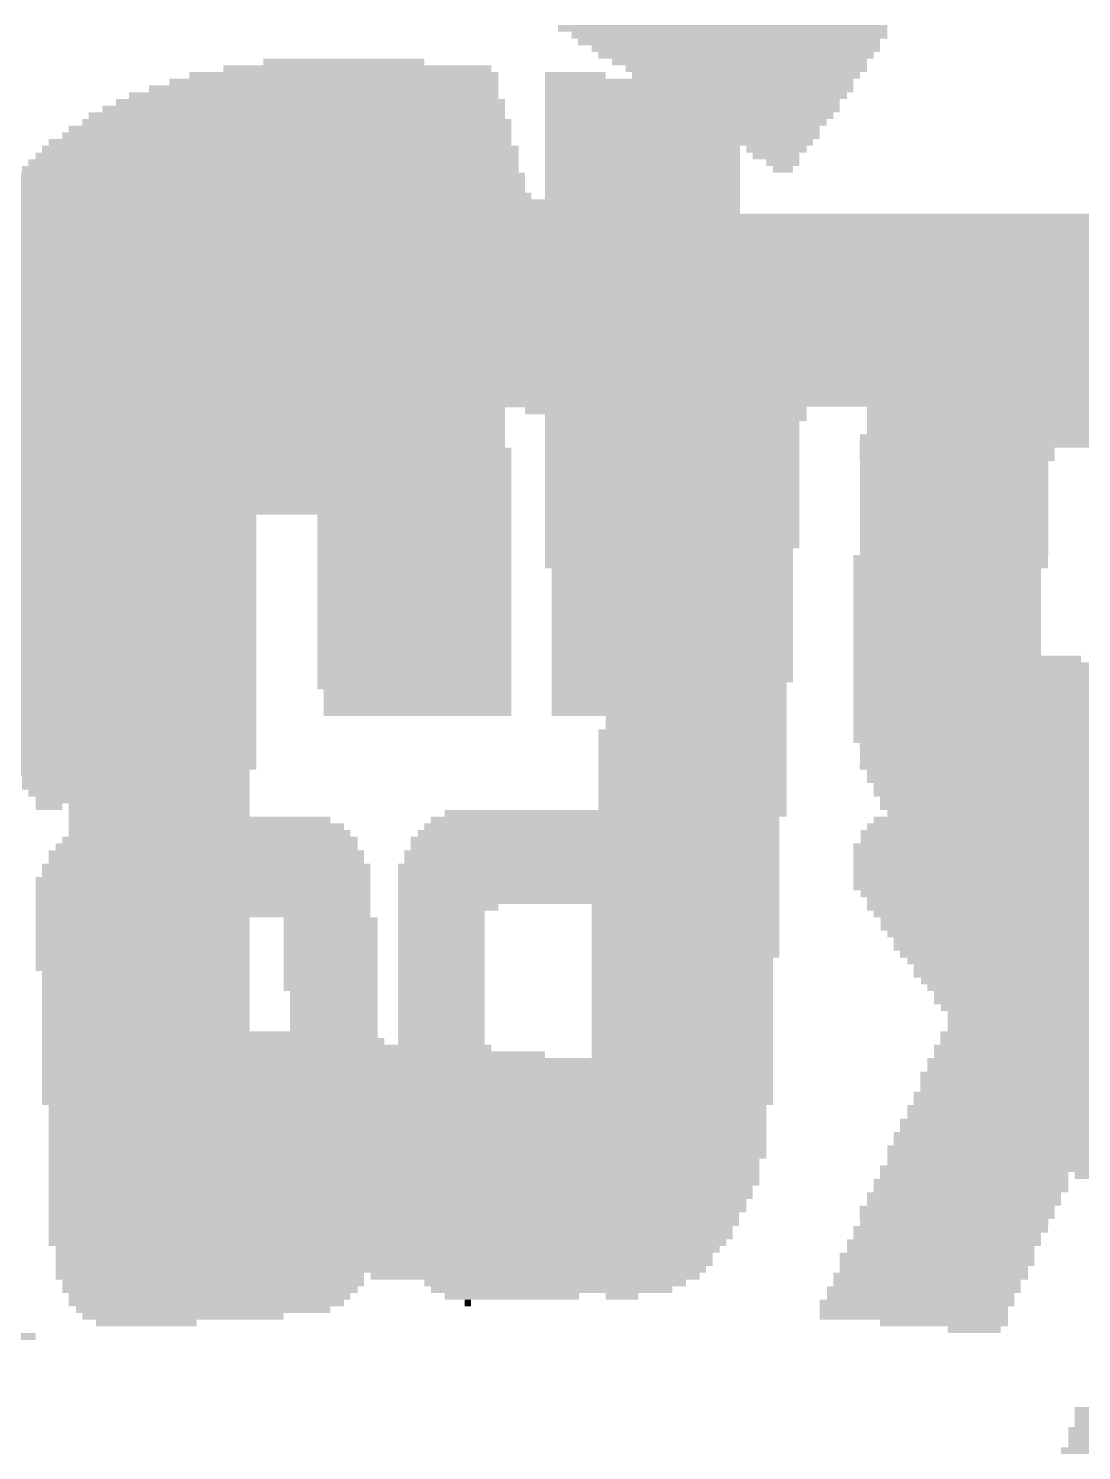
# Model space of a CAD drawing. Extents: x 0 to 53.3, y -0.3 to 28.3.
# Drawn here: x 24.013 to 27.337, y 7.578 to 12.065 of the extents above; entities that cross this region are included whole.
import ezdxf

# ---------------------------------------------------------------- set-up
doc = ezdxf.new("R2010")
doc.units = 0
for name, color, linetype in [('16', 5, 'CONTINUOUS'), ('200', 132, 'CONTINUOUS'), ('201', 6, 'CONTINUOUS')]:
    doc.layers.add(name, color=color, linetype=linetype)

# ---------------------------------------------------------------- blocks, each defined once
blk = doc.blocks.new('RECT')
blk.add_solid([(-0.5, -0.5), (0.5, -0.5), (-0.5, 0.5), (0.5, 0.5)])

msp = doc.modelspace()

# ---------------------------------------------------------------- linework, layer by layer
at = {"layer": '16', "const_width": 0.6096}
msp.add_lwpolyline([(28.2109, 11.176), (22.098, 11.176)], dxfattribs=at)

# ---------------------------------------------------------------- block references
at = {"layer": '200'}
for p, xscale, yscale in [((25.0508, 11.938), 0.8458, 0.0213), ((25.0088, 11.9592), 0.508, 0.0211), ((24.9771, 11.8957), 1.0389, 0.0211), ((25.0088, 11.9168), 0.9754, 0.0211), ((25.7391, 11.9168), 0.1905, 0.0211), ((25.8661, 11.8957), 0.4445, 0.0211), ((24.9136, 11.8533), 1.1659, 0.0211), ((24.9453, 11.8745), 1.1024, 0.0213), ((25.9512, 11.8745), 0.6147, 0.0213), ((25.9512, 11.8533), 0.6147, 0.0211), ((24.8818, 11.811), 1.27, 0.0213), ((24.9034, 11.8322), 1.2268, 0.0211), ((25.9512, 11.8322), 0.6147, 0.0211), ((25.9512, 11.811), 0.6147, 0.0213), ((24.8387, 11.7475), 1.397, 0.0213), ((24.8603, 11.7687), 1.3538, 0.0211), ((24.8603, 11.7898), 1.3132, 0.0211), ((25.9512, 11.7898), 0.6147, 0.0211), ((25.9512, 11.7687), 0.6147, 0.0211), ((25.9512, 11.7475), 0.6147, 0.0213), ((24.8069, 11.7052), 1.4605, 0.0211), ((24.8285, 11.7263), 1.4173, 0.0211), ((25.9512, 11.7263), 0.6147, 0.0211), ((25.9512, 11.7052), 0.6147, 0.0211), ((24.798, 11.6628), 1.524, 0.0211), ((24.8082, 11.684), 1.5037, 0.0213), ((25.9512, 11.684), 0.6147, 0.0213), ((25.9512, 11.6628), 0.6147, 0.0211), ((24.7764, 11.6205), 1.5672, 0.0213), ((24.7866, 11.6417), 1.5469, 0.0211), ((25.9512, 11.6417), 0.6147, 0.0211), ((25.9512, 11.6205), 0.6147, 0.0213), ((24.765, 11.5782), 1.6307, 0.0211), ((24.7764, 11.5993), 1.6078, 0.0211), ((25.9512, 11.5993), 0.6147, 0.0211), ((25.9512, 11.5782), 0.6147, 0.0211), ((24.7548, 11.5358), 1.6916, 0.0211), ((24.7548, 11.557), 1.651, 0.0213), ((25.9512, 11.557), 0.6147, 0.0213), ((25.9512, 11.5358), 0.6147, 0.0211), ((24.7333, 11.4935), 1.7348, 0.0213), ((24.7434, 11.5147), 1.7145, 0.0211), ((25.9512, 11.5147), 0.6147, 0.0211), ((25.9512, 11.4935), 0.6147, 0.0213), ((24.7345, 11.4512), 1.778, 0.0211), ((24.7333, 11.4723), 1.7348, 0.0211), ((25.9512, 11.4723), 0.6147, 0.0211), ((25.9512, 11.4512), 0.6147, 0.0211), ((24.2468, 11.3877), 0.889, 0.0211), ((24.3307, 11.43), 1.016, 0.0213), ((24.2888, 11.4088), 0.9322, 0.0211), ((25.0825, 11.3877), 0.3607, 0.0211), ((25.5384, 11.43), 0.1702, 0.0213), ((25.9512, 11.43), 0.6147, 0.0213), ((25.9512, 11.4088), 0.6147, 0.0211), ((25.9512, 11.3877), 0.6147, 0.0211), ((24.2049, 11.3665), 0.8458, 0.0213), ((24.1948, 11.3453), 0.8255, 0.0211), ((25.2095, 11.3665), 0.6147, 0.0213), ((25.2095, 11.3453), 0.6147, 0.0211), ((25.9512, 11.3665), 0.6147, 0.0213), ((25.9512, 11.3453), 0.6147, 0.0211), ((24.1516, 11.303), 0.7849, 0.0213), ((24.1618, 11.3242), 0.8052, 0.0211), ((25.2095, 11.3242), 0.6147, 0.0211), ((25.2095, 11.303), 0.6147, 0.0213), ((25.9512, 11.3242), 0.6147, 0.0211), ((25.9512, 11.303), 0.6147, 0.0213), ((24.13, 11.2818), 0.7823, 0.0211), ((24.1198, 11.2607), 0.762, 0.0211), ((25.2095, 11.2818), 0.6147, 0.0211), ((25.2095, 11.2607), 0.6147, 0.0211), ((25.9512, 11.2818), 0.6147, 0.0211), ((25.9512, 11.2607), 0.6147, 0.0211), ((24.0881, 11.2183), 0.7391, 0.0211), ((24.1097, 11.2395), 0.7417, 0.0213), ((25.2095, 11.2395), 0.6147, 0.0213), ((25.2095, 11.2183), 0.6147, 0.0211), ((25.9512, 11.2395), 0.6147, 0.0213), ((25.9512, 11.2183), 0.6147, 0.0211), ((24.0779, 11.1972), 0.7188, 0.0211), ((24.0779, 11.176), 0.7188, 0.0213), ((25.2095, 11.1972), 0.6147, 0.0211), ((25.2095, 11.176), 0.6147, 0.0213), ((25.9512, 11.1972), 0.6147, 0.0211), ((25.9512, 11.176), 0.6147, 0.0213), ((24.0563, 11.1548), 0.7214, 0.0211), ((24.0449, 11.1337), 0.6985, 0.0211), ((25.2095, 11.1548), 0.6147, 0.0211), ((25.2095, 11.1337), 0.6147, 0.0211), ((25.9512, 11.1548), 0.6147, 0.0211), ((25.9512, 11.1337), 0.6147, 0.0211), ((24.0246, 11.0913), 0.6985, 0.0211), ((24.0449, 11.1125), 0.6985, 0.0213), ((25.2095, 11.1125), 0.6147, 0.0213), ((25.2095, 11.0913), 0.6147, 0.0211), ((25.9512, 11.1125), 0.6147, 0.0213), ((25.9512, 11.0913), 0.6147, 0.0211), ((24.0246, 11.0702), 0.6985, 0.0211), ((24.0144, 11.049), 0.6782, 0.0213), ((25.2095, 11.0702), 0.6147, 0.0211), ((25.2095, 11.049), 0.6147, 0.0213), ((25.9512, 11.0702), 0.6147, 0.0211), ((25.9512, 11.049), 0.6147, 0.0213), ((24.5859, 10.9855), 1.8618, 0.0213), ((24.0144, 11.0278), 0.6782, 0.0211), ((24.1097, 11.0067), 0.8687, 0.0211), ((25.2095, 11.0278), 0.6147, 0.0211), ((25.2095, 11.0067), 0.6147, 0.0211), ((25.9512, 11.0278), 0.6147, 0.0211), ((25.9512, 11.0067), 0.6147, 0.0211), ((25.9512, 10.9855), 0.6147, 0.0213), ((24.5859, 10.9643), 1.8618, 0.0211), ((24.5859, 10.9432), 1.8618, 0.0211), ((25.9512, 10.9643), 0.6147, 0.0211), ((25.9512, 10.9432), 0.6147, 0.0211), ((24.5859, 10.922), 1.8618, 0.0213), ((24.5859, 10.9008), 1.8618, 0.0211), ((25.9512, 10.922), 0.6147, 0.0213), ((25.9512, 10.9008), 0.6147, 0.0211), ((24.5859, 10.8797), 1.8618, 0.0211), ((24.5859, 10.8585), 1.8618, 0.0213), ((25.9512, 10.8797), 0.6147, 0.0211), ((25.9512, 10.8585), 0.6147, 0.0213), ((24.5859, 10.8373), 1.8618, 0.0211), ((24.5859, 10.8162), 1.8618, 0.0211), ((25.9512, 10.8373), 0.6147, 0.0211), ((25.9512, 10.8162), 0.6147, 0.0211), ((24.5859, 10.795), 1.8618, 0.0213), ((24.5859, 10.7738), 1.8618, 0.0211), ((25.9512, 10.795), 0.6147, 0.0213), ((25.9512, 10.7738), 0.6147, 0.0211), ((24.5859, 10.7527), 1.8618, 0.0211), ((24.5961, 10.7315), 1.8821, 0.0213), ((25.9512, 10.7527), 0.6147, 0.0211), ((25.9512, 10.7315), 0.6147, 0.0213), ((24.5961, 10.7103), 1.8821, 0.0211), ((24.5961, 10.6892), 1.8821, 0.0211), ((25.9512, 10.7103), 0.6147, 0.0211), ((25.9512, 10.6892), 0.6147, 0.0211), ((24.5961, 10.668), 1.8821, 0.0213), ((24.5961, 10.6468), 1.8821, 0.0211), ((24.5961, 10.6257), 1.8821, 0.0211), ((25.9512, 10.668), 0.6147, 0.0213), ((25.9512, 10.6468), 0.6147, 0.0211), ((25.9512, 10.6257), 0.6147, 0.0211), ((24.5961, 10.6045), 1.8821, 0.0213), ((24.5961, 10.5833), 1.8821, 0.0211), ((25.9512, 10.6045), 0.6147, 0.0213), ((25.9512, 10.5833), 0.6147, 0.0211), ((24.5961, 10.5622), 1.8821, 0.0211), ((24.5961, 10.541), 1.8821, 0.0213), ((25.9512, 10.5622), 0.6147, 0.0211), ((25.9512, 10.541), 0.6147, 0.0213), ((23.9725, 10.5198), 0.635, 0.0211), ((23.9725, 10.4987), 0.635, 0.0211), ((25.2311, 10.5198), 0.6121, 0.0211), ((25.2311, 10.4987), 0.6121, 0.0211), ((25.9512, 10.5198), 0.6147, 0.0211), ((25.9512, 10.4987), 0.6147, 0.0211), ((23.9725, 10.4775), 0.635, 0.0213), ((23.9928, 10.4563), 0.635, 0.0211), ((25.2311, 10.4775), 0.6121, 0.0213), ((25.2311, 10.4563), 0.6121, 0.0211), ((25.9512, 10.4775), 0.6147, 0.0213), ((25.9512, 10.4563), 0.6147, 0.0211), ((23.9928, 10.4352), 0.635, 0.0211), ((23.9928, 10.414), 0.635, 0.0213), ((25.2311, 10.4352), 0.6121, 0.0211), ((25.2311, 10.414), 0.6121, 0.0213), ((25.9512, 10.4352), 0.6147, 0.0211), ((25.9512, 10.414), 0.6147, 0.0213), ((23.9928, 10.3928), 0.635, 0.0211), ((23.9928, 10.3717), 0.635, 0.0211), ((25.2311, 10.3928), 0.6121, 0.0211), ((25.2311, 10.3717), 0.6121, 0.0211), ((25.9512, 10.3928), 0.6147, 0.0211), ((25.9512, 10.3717), 0.6147, 0.0211), ((24.003, 10.3505), 0.6553, 0.0213), ((24.0132, 10.3293), 0.635, 0.0211), ((25.2311, 10.3505), 0.6121, 0.0213), ((25.2311, 10.3293), 0.6121, 0.0211), ((25.9613, 10.3505), 0.5944, 0.0213), ((25.9613, 10.3293), 0.5944, 0.0211), ((24.0132, 10.3082), 0.635, 0.0211), ((24.0246, 10.287), 0.6579, 0.0213), ((24.0246, 10.2658), 0.6579, 0.0211), ((25.2311, 10.3082), 0.6121, 0.0211), ((25.2311, 10.287), 0.6121, 0.0213), ((25.2311, 10.2658), 0.6121, 0.0211), ((25.9613, 10.3082), 0.5944, 0.0211), ((25.9613, 10.287), 0.5944, 0.0213), ((25.9613, 10.2658), 0.5944, 0.0211), ((24.036, 10.2447), 0.635, 0.0211), ((24.0462, 10.2235), 0.6553, 0.0213), ((25.2311, 10.2447), 0.6121, 0.0211), ((25.2311, 10.2235), 0.6121, 0.0213), ((25.9613, 10.2447), 0.5944, 0.0211), ((25.9613, 10.2235), 0.5944, 0.0213), ((24.0462, 10.2023), 0.6553, 0.0211), ((24.0665, 10.1812), 0.6553, 0.0211), ((25.2311, 10.2023), 0.6121, 0.0211), ((25.2311, 10.1812), 0.6121, 0.0211), ((25.9613, 10.2023), 0.5944, 0.0211), ((25.9613, 10.1812), 0.5944, 0.0211), ((24.0779, 10.1388), 0.6782, 0.0211), ((24.0665, 10.16), 0.6553, 0.0213), ((25.2311, 10.16), 0.6121, 0.0213), ((25.2311, 10.1388), 0.6121, 0.0211), ((25.9613, 10.16), 0.5944, 0.0213), ((25.9613, 10.1388), 0.5944, 0.0211), ((24.0881, 10.1177), 0.6579, 0.0211), ((24.0983, 10.0965), 0.6782, 0.0213), ((25.2311, 10.1177), 0.6121, 0.0211), ((25.2311, 10.0965), 0.6121, 0.0213), ((25.9613, 10.1177), 0.5944, 0.0211), ((25.9613, 10.0965), 0.5944, 0.0213), ((24.1198, 10.0542), 0.6756, 0.0211), ((24.1097, 10.0753), 0.6553, 0.0211), ((25.2311, 10.0753), 0.6121, 0.0211), ((25.2311, 10.0542), 0.6121, 0.0211), ((25.9613, 10.0753), 0.5944, 0.0211), ((25.9613, 10.0542), 0.5944, 0.0211), ((24.1198, 10.033), 0.6756, 0.0213), ((24.1414, 10.0118), 0.6782, 0.0211), ((25.2311, 10.033), 0.6121, 0.0213), ((25.2311, 10.0118), 0.6121, 0.0211), ((25.9613, 10.033), 0.5944, 0.0213), ((25.9613, 10.0118), 0.5944, 0.0211), ((24.1516, 9.9907), 0.6985, 0.0211), ((24.1618, 9.9695), 0.6782, 0.0213), ((25.2311, 9.9907), 0.6121, 0.0211), ((25.2413, 9.9695), 0.5918, 0.0213), ((25.9613, 9.9907), 0.5944, 0.0211), ((25.9613, 9.9695), 0.5944, 0.0213), ((24.1719, 9.9483), 0.6985, 0.0211), ((24.1948, 9.9272), 0.6985, 0.0211), ((25.2413, 9.9483), 0.5918, 0.0211), ((25.2413, 9.9272), 0.5918, 0.0211), ((25.9613, 9.9483), 0.5944, 0.0211), ((25.9613, 9.9272), 0.5944, 0.0211), ((24.1948, 9.906), 0.6985, 0.0213), ((24.2049, 9.8848), 0.6782, 0.0211), ((24.1833, 9.8637), 0.635, 0.0211), ((25.2413, 9.906), 0.5918, 0.0213), ((25.9613, 9.906), 0.5944, 0.0213), ((24.1719, 9.8425), 0.5715, 0.0213), ((24.1732, 9.8213), 0.5283, 0.0211), ((24.1516, 9.8002), 0.4851, 0.0211), ((24.1516, 9.779), 0.4445, 0.0213), ((24.13, 9.7367), 0.3607, 0.0211), ((24.1402, 9.7578), 0.381, 0.0211), ((24.1198, 9.7155), 0.2946, 0.0213), ((24.1198, 9.6943), 0.254, 0.0211), ((24.0983, 9.6732), 0.2108, 0.0211), ((24.0983, 9.652), 0.1702, 0.0213), ((24.0881, 9.6308), 0.1041, 0.0211), ((24.0779, 9.6097), 0.0838, 0.0211), ((25.9918, 9.6097), 0.1067, 0.0211), ((24.6799, 9.5673), 0.5715, 0.0211), ((25.7073, 9.5673), 0.8484, 0.0211), ((25.7175, 9.5885), 0.7823, 0.0213), ((27.305, 9.5673), 1.2497, 0.0211), ((27.2733, 9.5885), 1.0998, 0.0213), ((24.5859, 9.5038), 0.9322, 0.0211), ((24.5847, 9.525), 0.889, 0.0213), ((24.5961, 9.5462), 0.8255, 0.0211), ((25.7073, 9.5038), 0.9754, 0.0211), ((25.7073, 9.525), 0.9296, 0.0213), ((25.7175, 9.5462), 0.9093, 0.0211), ((27.3482, 9.525), 1.4173, 0.0213), ((27.3698, 9.5038), 1.4605, 0.0211), ((27.3266, 9.5462), 1.3335, 0.0211), ((24.5745, 9.4615), 0.9957, 0.0213), ((24.5758, 9.4827), 0.9525, 0.0211), ((25.7073, 9.4615), 1.016, 0.0213), ((25.7175, 9.4827), 0.9957, 0.0211), ((27.4002, 9.4615), 1.5672, 0.0213), ((27.3787, 9.4827), 1.524, 0.0211), ((24.5745, 9.4192), 1.0363, 0.0211), ((24.5745, 9.4403), 0.9957, 0.0211), ((25.7073, 9.4192), 1.0566, 0.0211), ((25.7073, 9.4403), 1.016, 0.0211), ((27.4104, 9.4403), 1.5875, 0.0211), ((27.4218, 9.4192), 1.6104, 0.0211), ((24.5643, 9.3768), 1.0566, 0.0211), ((24.5745, 9.398), 1.0363, 0.0213), ((25.7073, 9.398), 1.0566, 0.0213), ((25.7073, 9.3768), 1.0566, 0.0211), ((27.4536, 9.3768), 1.6739, 0.0211), ((27.4422, 9.398), 1.651, 0.0213), ((24.5643, 9.3557), 1.0566, 0.0211), ((24.5643, 9.3345), 1.0566, 0.0213), ((25.7073, 9.3557), 1.0566, 0.0211), ((25.7073, 9.3345), 1.0566, 0.0213), ((27.4638, 9.3557), 1.6942, 0.0211), ((27.4752, 9.3345), 1.6713, 0.0213), ((24.5643, 9.3133), 1.0566, 0.0211), ((24.5643, 9.2922), 1.0566, 0.0211), ((25.7073, 9.3133), 1.0566, 0.0211), ((25.3378, 9.2922), 0.3175, 0.0211), ((26.0985, 9.2922), 0.2743, 0.0211), ((27.4955, 9.3133), 1.6713, 0.0211), ((27.5057, 9.2922), 1.6916, 0.0211), ((24.5643, 9.271), 1.0566, 0.0213), ((24.2786, 9.2498), 0.4851, 0.0211), ((24.9669, 9.2498), 0.2972, 0.0211), ((25.3162, 9.271), 0.2743, 0.0213), ((25.3162, 9.2498), 0.2743, 0.0211), ((26.0985, 9.271), 0.2743, 0.0213), ((26.0985, 9.2498), 0.2743, 0.0211), ((28.1521, 9.271), 2.9439, 0.0213), ((28.1521, 9.2498), 2.8981, 0.0211), ((24.1833, 9.2287), 0.2946, 0.0211), ((24.1833, 9.2075), 0.2946, 0.0213), ((24.9669, 9.2287), 0.2972, 0.0211), ((24.9669, 9.2075), 0.2972, 0.0213), ((25.3162, 9.2287), 0.2743, 0.0211), ((25.3162, 9.2075), 0.2743, 0.0213), ((26.0985, 9.2287), 0.2743, 0.0211), ((26.0985, 9.2075), 0.2743, 0.0213), ((27.8028, 9.2287), 2.1996, 0.0211), ((27.8028, 9.2075), 2.159, 0.0213), ((24.1833, 9.1863), 0.2946, 0.0211), ((24.1833, 9.1652), 0.2946, 0.0211), ((24.1833, 9.144), 0.2946, 0.0213), ((24.9669, 9.1863), 0.2972, 0.0211), ((24.9669, 9.1652), 0.2972, 0.0211), ((24.9669, 9.144), 0.2972, 0.0213), ((25.3162, 9.1863), 0.2743, 0.0211), ((25.3162, 9.1652), 0.2743, 0.0211), ((25.3162, 9.144), 0.2743, 0.0213), ((26.0985, 9.1863), 0.2743, 0.0211), ((26.0985, 9.1652), 0.2743, 0.0211), ((26.0985, 9.144), 0.2743, 0.0213), ((27.8016, 9.1863), 2.1158, 0.0211), ((27.8016, 9.1652), 2.1158, 0.0211), ((27.8016, 9.144), 2.0752, 0.0213), ((24.1833, 9.1228), 0.2946, 0.0211), ((24.1833, 9.1017), 0.2946, 0.0211), ((24.9669, 9.1228), 0.2972, 0.0211), ((24.9669, 9.1017), 0.2972, 0.0211), ((25.3162, 9.1228), 0.2743, 0.0211), ((25.3162, 9.1017), 0.2743, 0.0211), ((26.0985, 9.1228), 0.2743, 0.0211), ((26.0985, 9.1017), 0.2743, 0.0211), ((27.813, 9.1228), 2.0523, 0.0211), ((27.813, 9.1017), 2.0117, 0.0211), ((24.1935, 9.0805), 0.2743, 0.0213), ((24.1935, 9.0593), 0.2743, 0.0211), ((24.9669, 9.0805), 0.2972, 0.0213), ((24.9669, 9.0593), 0.2972, 0.0211), ((25.3162, 9.0805), 0.2743, 0.0213), ((25.3162, 9.0593), 0.2743, 0.0211), ((26.0985, 9.0805), 0.2743, 0.0213), ((26.0985, 9.0593), 0.2743, 0.0211), ((27.813, 9.0805), 2.0117, 0.0213), ((27.8244, 9.0593), 1.9888, 0.0211), ((24.1935, 9.0382), 0.2743, 0.0211), ((24.1935, 9.017), 0.2743, 0.0213), ((24.9669, 9.0382), 0.2972, 0.0211), ((24.9771, 9.017), 0.2769, 0.0213), ((25.3162, 9.0382), 0.2743, 0.0211), ((25.3162, 9.017), 0.2743, 0.0213), ((26.0985, 9.0382), 0.2743, 0.0211), ((26.0985, 9.017), 0.2743, 0.0213), ((27.8244, 9.0382), 1.9482, 0.0211), ((27.8346, 9.017), 1.9279, 0.0213), ((24.1935, 8.9958), 0.2743, 0.0211), ((24.1935, 8.9747), 0.2743, 0.0211), ((24.9771, 8.9958), 0.2769, 0.0211), ((24.9771, 8.9747), 0.2769, 0.0211), ((25.3162, 8.9958), 0.2743, 0.0211), ((25.3162, 8.9747), 0.2743, 0.0211), ((26.0985, 8.9958), 0.2743, 0.0211), ((26.0985, 8.9747), 0.2743, 0.0211), ((27.8346, 8.9958), 1.9279, 0.0211), ((27.846, 8.9747), 1.905, 0.0211), ((24.1935, 8.9535), 0.2743, 0.0213), ((24.1935, 8.9323), 0.2743, 0.0211), ((24.9771, 8.9535), 0.2769, 0.0213), ((24.9771, 8.9323), 0.2769, 0.0211), ((25.3162, 8.9535), 0.2743, 0.0213), ((25.3162, 8.9323), 0.2743, 0.0211), ((26.0985, 8.9535), 0.2743, 0.0213), ((26.0985, 8.9323), 0.2743, 0.0211), ((27.8448, 8.9535), 1.8618, 0.0213), ((27.8549, 8.9323), 1.8415, 0.0211), ((24.1935, 8.9112), 0.2743, 0.0211), ((24.1935, 8.89), 0.2743, 0.0213), ((24.9771, 8.9112), 0.2769, 0.0211), ((24.9771, 8.89), 0.2769, 0.0213), ((25.3162, 8.9112), 0.2743, 0.0211), ((25.3162, 8.89), 0.2743, 0.0213), ((26.0985, 8.9112), 0.2743, 0.0211), ((26.0985, 8.89), 0.2743, 0.0213), ((27.8549, 8.9112), 1.8415, 0.0211), ((27.8663, 8.89), 1.8186, 0.0213), ((24.1935, 8.8688), 0.2743, 0.0211), ((24.1935, 8.8477), 0.2743, 0.0211), ((24.9771, 8.8688), 0.2769, 0.0211), ((24.9771, 8.8477), 0.2769, 0.0211), ((25.3263, 8.8477), 0.2946, 0.0211), ((25.3162, 8.8688), 0.2743, 0.0211), ((26.0985, 8.8688), 0.2743, 0.0211), ((26.0985, 8.8477), 0.2743, 0.0211), ((27.8765, 8.8688), 1.7983, 0.0211), ((27.8867, 8.8477), 1.778, 0.0211), ((24.1935, 8.8265), 0.2743, 0.0213), ((24.1935, 8.8053), 0.2743, 0.0211), ((24.9771, 8.8265), 0.2769, 0.0213), ((24.9771, 8.8053), 0.2769, 0.0211), ((25.3263, 8.8265), 0.2946, 0.0213), ((25.3263, 8.8053), 0.2946, 0.0211), ((26.0985, 8.8265), 0.2743, 0.0213), ((26.0985, 8.8053), 0.2743, 0.0211), ((27.8867, 8.8265), 1.778, 0.0213), ((27.5476, 8.8053), 1.0592, 0.0211), ((24.2049, 8.7842), 0.2972, 0.0211), ((24.2049, 8.763), 0.2972, 0.0213), ((24.2049, 8.7418), 0.2972, 0.0211), ((24.9771, 8.7842), 0.2769, 0.0211), ((24.9771, 8.763), 0.2769, 0.0213), ((24.9771, 8.7418), 0.2769, 0.0211), ((25.3263, 8.7842), 0.2946, 0.0211), ((25.3263, 8.763), 0.2946, 0.0213), ((25.3263, 8.7418), 0.2946, 0.0211), ((26.0985, 8.7842), 0.2743, 0.0211), ((26.0985, 8.763), 0.2743, 0.0213), ((26.0985, 8.7418), 0.2743, 0.0211), ((27.5488, 8.7842), 1.016, 0.0211), ((27.5387, 8.763), 0.9957, 0.0213), ((27.5488, 8.7418), 0.9754, 0.0211), ((24.2049, 8.7207), 0.2972, 0.0211), ((24.2049, 8.6995), 0.2972, 0.0213), ((24.9771, 8.7207), 0.2769, 0.0211), ((24.9771, 8.6995), 0.2769, 0.0213), ((25.3365, 8.7207), 0.2743, 0.0211), ((25.3365, 8.6995), 0.2743, 0.0213), ((26.0985, 8.7207), 0.2743, 0.0211), ((26.0985, 8.6995), 0.2743, 0.0213), ((27.5704, 8.7207), 0.9728, 0.0211), ((27.5907, 8.6995), 0.9728, 0.0213), ((24.2049, 8.6783), 0.2972, 0.0211), ((24.2151, 8.6572), 0.2769, 0.0211), ((24.9771, 8.6783), 0.2769, 0.0211), ((24.9771, 8.6572), 0.2769, 0.0211), ((25.3365, 8.6783), 0.2743, 0.0211), ((25.3365, 8.6572), 0.2743, 0.0211), ((26.0985, 8.6783), 0.2743, 0.0211), ((26.0985, 8.6572), 0.2743, 0.0211), ((27.5907, 8.6783), 0.9728, 0.0211), ((27.6123, 8.6572), 0.9754, 0.0211), ((24.2151, 8.636), 0.2769, 0.0213), ((24.2151, 8.6148), 0.2769, 0.0211), ((24.9771, 8.636), 0.2769, 0.0213), ((24.9771, 8.6148), 0.2769, 0.0211), ((25.3365, 8.636), 0.2743, 0.0213), ((25.3365, 8.6148), 0.2743, 0.0211), ((26.0985, 8.636), 0.2743, 0.0213), ((26.0985, 8.6148), 0.2743, 0.0211), ((27.6339, 8.636), 0.9728, 0.0213), ((27.6657, 8.6148), 0.9957, 0.0211), ((24.2151, 8.5937), 0.2769, 0.0211), ((24.2151, 8.5725), 0.2769, 0.0213), ((24.9771, 8.5937), 0.2769, 0.0211), ((24.9771, 8.5725), 0.2769, 0.0213), ((25.3365, 8.5937), 0.2743, 0.0211), ((25.3365, 8.5725), 0.2743, 0.0213), ((26.0985, 8.5937), 0.2743, 0.0211), ((26.0985, 8.5725), 0.2743, 0.0213), ((27.6758, 8.5937), 1.016, 0.0211), ((27.6962, 8.5725), 1.016, 0.0213), ((24.2151, 8.5513), 0.2769, 0.0211), ((24.2151, 8.5302), 0.2769, 0.0211), ((24.9771, 8.5513), 0.2769, 0.0211), ((24.9771, 8.5302), 0.2769, 0.0211), ((25.3365, 8.5513), 0.2743, 0.0211), ((25.3365, 8.5302), 0.2743, 0.0211), ((26.0985, 8.5513), 0.2743, 0.0211), ((26.0985, 8.5302), 0.2743, 0.0211), ((27.7292, 8.5513), 1.0363, 0.0211), ((27.7609, 8.5302), 1.0592, 0.0211), ((24.2151, 8.509), 0.2769, 0.0213), ((24.2151, 8.4878), 0.2769, 0.0211), ((24.9771, 8.509), 0.2769, 0.0213), ((24.9771, 8.4878), 0.2769, 0.0211), ((25.3365, 8.509), 0.2743, 0.0213), ((25.3365, 8.4878), 0.2743, 0.0211), ((26.0985, 8.509), 0.2743, 0.0213), ((26.0985, 8.4878), 0.2743, 0.0211), ((27.7914, 8.509), 1.0795, 0.0213), ((27.8333, 8.4878), 1.1227, 0.0211), ((24.2151, 8.4667), 0.2769, 0.0211), ((24.2151, 8.4455), 0.2769, 0.0213), ((24.9771, 8.4667), 0.2769, 0.0211), ((24.9771, 8.4455), 0.2769, 0.0213), ((25.3365, 8.4667), 0.2743, 0.0211), ((25.3365, 8.4455), 0.2743, 0.0213), ((26.0985, 8.4667), 0.2743, 0.0211), ((26.0985, 8.4455), 0.2743, 0.0213), ((28.1838, 8.4667), 1.778, 0.0211), ((28.1838, 8.4455), 1.7374, 0.0213), ((24.2151, 8.4243), 0.2769, 0.0211), ((24.2151, 8.4032), 0.2769, 0.0211), ((24.2151, 8.382), 0.2769, 0.0213), ((24.9771, 8.4243), 0.2769, 0.0211), ((24.9771, 8.4032), 0.2769, 0.0211), ((24.9771, 8.382), 0.2769, 0.0213), ((25.3365, 8.4243), 0.2743, 0.0211), ((25.3365, 8.4032), 0.2743, 0.0211), ((25.7175, 8.382), 1.0363, 0.0213), ((25.8864, 8.4032), 0.6985, 0.0211), ((26.0668, 8.4243), 0.3378, 0.0211), ((24.2151, 8.3608), 0.2769, 0.0211), ((24.2151, 8.3397), 0.2769, 0.0211), ((24.8615, 8.3397), 0.508, 0.0211), ((24.9771, 8.3608), 0.2769, 0.0211), ((25.7175, 8.3608), 1.0363, 0.0211), ((25.7175, 8.3397), 1.0363, 0.0211), ((24.5961, 8.3185), 1.0389, 0.0213), ((24.5961, 8.2973), 1.0389, 0.0211), ((25.7073, 8.2973), 1.016, 0.0211), ((25.7175, 8.3185), 1.0363, 0.0213), ((24.5961, 8.2762), 1.0389, 0.0211), ((24.5961, 8.255), 1.0389, 0.0213), ((25.7073, 8.2762), 1.016, 0.0211), ((25.7073, 8.255), 1.016, 0.0213), ((24.5961, 8.2338), 1.0389, 0.0211), ((24.6075, 8.2127), 1.016, 0.0211), ((25.6972, 8.2338), 0.9957, 0.0211), ((25.7073, 8.2127), 0.9754, 0.0211), ((24.6075, 8.1915), 1.016, 0.0213), ((24.5961, 8.1703), 0.9931, 0.0211), ((25.6959, 8.1915), 0.9525, 0.0213), ((25.6959, 8.1703), 0.9525, 0.0211), ((24.5859, 8.128), 0.9728, 0.0213), ((24.5961, 8.1492), 0.9931, 0.0211), ((25.6972, 8.1492), 0.9093, 0.0211), ((25.6972, 8.128), 0.8687, 0.0213), ((24.5961, 8.1068), 0.9525, 0.0211), ((24.5859, 8.0857), 0.9322, 0.0211), ((25.6756, 8.1068), 0.8255, 0.0211), ((25.6642, 8.0857), 0.762, 0.0211), ((24.5847, 8.0645), 0.889, 0.0213), ((24.5745, 8.0433), 0.8687, 0.0211), ((24.5643, 8.0222), 0.8026, 0.0211), ((25.5384, 8.0645), 0.4242, 0.0213), ((25.4, 8.0433), 0.0203, 0.0211), ((24.5008, 8.001), 0.635, 0.0213), ((24.3853, 7.9798), 0.3175, 0.0211), ((23.8874, 7.9375), 0.2972, 0.0213), ((28.1838, 7.7047), 1.7374, 0.0211), ((28.194, 7.6835), 1.7577, 0.0213), ((28.2156, 7.6412), 1.8415, 0.0211), ((28.2372, 7.62), 1.8847, 0.0213), ((28.2042, 7.6623), 1.778, 0.0211), ((28.6169, 7.5777), 2.6899, 0.0211), ((28.6283, 7.5988), 2.667, 0.0211)]:
    msp.add_blockref('RECT', p, dxfattribs=dict(at, xscale=xscale, yscale=yscale))
at = {"layer": '201', "rotation": 180}
for p, xscale, yscale in [((26.2039, 12.065), 1.0389, 0.0213), ((26.2255, 12.0438), 0.9957, 0.0211), ((26.2242, 12.0227), 0.9525, 0.0211), ((26.2458, 12.0015), 0.9093, 0.0213), ((26.2458, 11.9803), 0.8687, 0.0211), ((26.2573, 11.9592), 0.8052, 0.0211), ((26.2788, 11.938), 0.762, 0.0213), ((26.2776, 11.9168), 0.7188, 0.0211), ((26.289, 11.8957), 0.6553, 0.0211), ((26.2992, 11.8745), 0.635, 0.0213), ((26.3106, 11.8533), 0.5715, 0.0211), ((26.3093, 11.8322), 0.5283, 0.0211), ((26.3309, 11.811), 0.4851, 0.0213), ((26.3309, 11.7898), 0.4445, 0.0211), ((26.3423, 11.7687), 0.381, 0.0211), ((26.3411, 11.7475), 0.3378, 0.0213), ((26.3627, 11.7263), 0.2946, 0.0211), ((26.3627, 11.7052), 0.254, 0.0211), ((26.3741, 11.684), 0.1905, 0.0213), ((26.3728, 11.6628), 0.1473, 0.0211), ((26.3944, 11.6417), 0.1041, 0.0211), ((26.3944, 11.6205), 0.0635, 0.0213), ((25.0393, 11.5358), 1.1227, 0.0211), ((24.7968, 11.557), 0.5055, 0.0213), ((25.2628, 11.4935), 1.7374, 0.0213), ((25.2311, 11.5147), 1.5875, 0.0211), ((25.2832, 11.4512), 1.8644, 0.0211), ((25.273, 11.4723), 1.7983, 0.0211), ((27.1666, 11.4512), 0.0838, 0.0211), ((25.2946, 11.3877), 2.0091, 0.0211), ((25.2946, 11.4088), 1.9685, 0.0211), ((25.2832, 11.43), 1.905, 0.0213), ((27.5374, 11.3877), 1.2065, 0.0211), ((27.4104, 11.4088), 0.9119, 0.0211), ((27.2834, 11.43), 0.5309, 0.0213), ((25.2933, 11.3665), 2.0523, 0.0213), ((25.3048, 11.3453), 2.0752, 0.0211), ((27.7698, 11.3453), 1.7983, 0.0211), ((27.653, 11.3665), 1.524, 0.0213), ((25.2933, 11.303), 2.1387, 0.0213), ((25.2946, 11.3242), 2.0955, 0.0211), ((27.9387, 11.303), 2.2225, 0.0213), ((27.8867, 11.3242), 2.0726, 0.0211), ((25.3035, 11.2818), 2.159, 0.0211), ((25.3035, 11.2607), 2.159, 0.0211), ((27.9184, 11.2607), 2.2631, 0.0211), ((27.9286, 11.2818), 2.2428, 0.0211), ((25.3048, 11.2395), 2.2022, 0.0213), ((25.3048, 11.2183), 2.2022, 0.0211), ((27.8968, 11.2183), 2.3063, 0.0211), ((27.907, 11.2395), 2.286, 0.0213), ((25.3048, 11.176), 2.2428, 0.0213), ((25.3149, 11.1972), 2.2225, 0.0211), ((27.8765, 11.176), 2.3063, 0.0213), ((27.8867, 11.1972), 2.286, 0.0211), ((25.3048, 11.1548), 2.2428, 0.0211), ((25.3149, 11.1337), 2.2631, 0.0211), ((27.8651, 11.1337), 2.3292, 0.0211), ((27.8765, 11.1548), 2.3063, 0.0211), ((25.3149, 11.1125), 2.2631, 0.0213), ((25.3149, 11.0913), 2.2631, 0.0211), ((27.8651, 11.1125), 2.3292, 0.0213), ((27.8651, 11.0913), 2.3292, 0.0211), ((25.3035, 11.0702), 2.286, 0.0211), ((25.3035, 11.049), 2.286, 0.0213), ((27.8549, 11.0702), 2.3495, 0.0211), ((27.8549, 11.049), 2.3495, 0.0213), ((25.3149, 11.0278), 2.3089, 0.0211), ((25.3149, 11.0067), 2.3089, 0.0211), ((25.3149, 10.9855), 2.3089, 0.0213), ((27.8448, 11.0067), 2.3698, 0.0211), ((27.8448, 10.9855), 2.3698, 0.0213), ((27.8549, 11.0278), 2.3495, 0.0211), ((25.3149, 10.9643), 2.3089, 0.0211), ((25.3149, 10.9432), 2.3089, 0.0211), ((27.8346, 10.9643), 2.3495, 0.0211), ((27.8346, 10.9432), 2.3495, 0.0211), ((25.3149, 10.922), 2.3089, 0.0213), ((25.3149, 10.9008), 2.3089, 0.0211), ((27.8346, 10.922), 2.3495, 0.0213), ((27.8346, 10.9008), 2.3495, 0.0211), ((24.4577, 10.8797), 0.5944, 0.0211), ((24.4577, 10.8585), 0.5944, 0.0213), ((25.8229, 10.8797), 1.2929, 0.0211), ((26.0248, 10.8585), 0.889, 0.0213), ((27.8346, 10.8797), 2.3495, 0.0211), ((27.8346, 10.8585), 2.3495, 0.0213), ((24.4577, 10.8373), 0.5944, 0.0211), ((24.4577, 10.8162), 0.5944, 0.0211), ((26.162, 10.8373), 0.6147, 0.0211), ((26.1506, 10.8162), 0.5918, 0.0211), ((27.8346, 10.8373), 2.3495, 0.0211), ((27.8346, 10.8162), 2.3495, 0.0211), ((24.4577, 10.795), 0.5944, 0.0213), ((24.4577, 10.7738), 0.5944, 0.0211), ((26.1506, 10.795), 0.5918, 0.0213), ((26.1506, 10.7738), 0.5918, 0.0211), ((27.8232, 10.7738), 2.3724, 0.0211), ((27.8346, 10.795), 2.3495, 0.0213), ((24.4577, 10.7527), 0.5944, 0.0211), ((24.4577, 10.7315), 0.5944, 0.0213), ((26.1506, 10.7527), 0.5918, 0.0211), ((26.1506, 10.7315), 0.5918, 0.0213), ((27.8117, 10.7527), 2.3495, 0.0211), ((26.9443, 10.7315), 0.6147, 0.0213), ((24.4577, 10.7103), 0.5944, 0.0211), ((24.4577, 10.6892), 0.5944, 0.0211), ((26.1506, 10.7103), 0.5918, 0.0211), ((26.1506, 10.6892), 0.5918, 0.0211), ((26.9443, 10.7103), 0.6147, 0.0211), ((26.9342, 10.6892), 0.5944, 0.0211), ((24.4577, 10.668), 0.5944, 0.0213), ((24.4577, 10.6468), 0.5944, 0.0211), ((24.4577, 10.6257), 0.5944, 0.0211), ((26.1506, 10.668), 0.5918, 0.0213), ((26.1506, 10.6468), 0.5918, 0.0211), ((26.1506, 10.6257), 0.5918, 0.0211), ((26.9342, 10.668), 0.5944, 0.0213), ((26.9342, 10.6468), 0.5944, 0.0211), ((26.9342, 10.6257), 0.5944, 0.0211), ((24.4577, 10.6045), 0.5944, 0.0213), ((24.4577, 10.5833), 0.5944, 0.0211), ((26.1506, 10.6045), 0.5918, 0.0213), ((26.1506, 10.5833), 0.5918, 0.0211), ((26.9342, 10.6045), 0.5944, 0.0213), ((26.9342, 10.5833), 0.5944, 0.0211), ((24.4577, 10.5622), 0.5944, 0.0211), ((24.4577, 10.541), 0.5944, 0.0213), ((26.1506, 10.5622), 0.5918, 0.0211), ((26.1506, 10.541), 0.5918, 0.0213), ((26.9342, 10.5622), 0.5944, 0.0211), ((26.9342, 10.541), 0.5944, 0.0213), ((24.4462, 10.5198), 0.5715, 0.0211), ((24.4462, 10.4987), 0.5715, 0.0211), ((26.1506, 10.5198), 0.5918, 0.0211), ((26.1506, 10.4987), 0.5918, 0.0211), ((26.9342, 10.5198), 0.5944, 0.0211), ((26.9342, 10.4987), 0.5944, 0.0211), ((24.4462, 10.4775), 0.5715, 0.0213), ((24.4462, 10.4563), 0.5715, 0.0211), ((26.1506, 10.4775), 0.5918, 0.0213), ((26.1506, 10.4563), 0.5918, 0.0211), ((26.9342, 10.4775), 0.5944, 0.0213), ((26.9342, 10.4563), 0.5944, 0.0211), ((24.4462, 10.4352), 0.5715, 0.0211), ((24.4462, 10.414), 0.5715, 0.0213), ((26.1404, 10.414), 0.5715, 0.0213), ((26.1506, 10.4352), 0.5918, 0.0211), ((26.9342, 10.4352), 0.5944, 0.0211), ((26.9342, 10.414), 0.5944, 0.0213), ((24.4462, 10.3928), 0.5715, 0.0211), ((24.4462, 10.3717), 0.5715, 0.0211), ((26.1404, 10.3928), 0.5715, 0.0211), ((26.1404, 10.3717), 0.5715, 0.0211), ((26.924, 10.3928), 0.6147, 0.0211), ((26.924, 10.3717), 0.6147, 0.0211), ((24.4462, 10.3505), 0.5715, 0.0213), ((24.4462, 10.3293), 0.5715, 0.0211), ((26.1303, 10.3505), 0.5918, 0.0213), ((26.1303, 10.3293), 0.5918, 0.0211), ((26.9126, 10.3505), 0.5918, 0.0213), ((26.9126, 10.3293), 0.5918, 0.0211), ((24.4462, 10.3082), 0.5715, 0.0211), ((24.4462, 10.287), 0.5715, 0.0213), ((24.4462, 10.2658), 0.5715, 0.0211), ((26.1303, 10.3082), 0.5918, 0.0211), ((26.1303, 10.287), 0.5918, 0.0213), ((26.1303, 10.2658), 0.5918, 0.0211), ((26.9126, 10.3082), 0.5918, 0.0211), ((26.9126, 10.287), 0.5918, 0.0213), ((26.9126, 10.2658), 0.5918, 0.0211), ((24.4462, 10.2447), 0.5715, 0.0211), ((24.4462, 10.2235), 0.5715, 0.0213), ((26.1303, 10.2447), 0.5918, 0.0211), ((26.1303, 10.2235), 0.5918, 0.0213), ((26.9126, 10.2447), 0.5918, 0.0211), ((26.9126, 10.2235), 0.5918, 0.0213), ((24.4462, 10.2023), 0.5715, 0.0211), ((24.4462, 10.1812), 0.5715, 0.0211), ((26.1303, 10.2023), 0.5918, 0.0211), ((26.1303, 10.1812), 0.5918, 0.0211), ((26.9126, 10.2023), 0.5918, 0.0211), ((26.9126, 10.1812), 0.5918, 0.0211), ((24.4462, 10.16), 0.5715, 0.0213), ((24.4462, 10.1388), 0.5715, 0.0211), ((26.1303, 10.16), 0.5918, 0.0213), ((26.1303, 10.1388), 0.5918, 0.0211), ((26.9126, 10.16), 0.5918, 0.0213), ((26.9126, 10.1388), 0.5918, 0.0211), ((24.4462, 10.1177), 0.5715, 0.0211), ((24.4462, 10.0965), 0.5715, 0.0213), ((26.1303, 10.1177), 0.5918, 0.0211), ((26.1303, 10.0965), 0.5918, 0.0213), ((26.9126, 10.1177), 0.5918, 0.0211), ((26.9126, 10.0965), 0.5918, 0.0213), ((24.4361, 10.0542), 0.5918, 0.0211), ((24.4462, 10.0753), 0.5715, 0.0211), ((26.1303, 10.0753), 0.5918, 0.0211), ((26.1303, 10.0542), 0.5918, 0.0211), ((27.0929, 10.0542), 0.9525, 0.0211), ((26.9761, 10.0753), 0.7188, 0.0211), ((24.4361, 10.033), 0.5918, 0.0213), ((24.4361, 10.0118), 0.5918, 0.0211), ((26.1303, 10.033), 0.5918, 0.0213), ((26.1303, 10.0118), 0.5918, 0.0211), ((27.2097, 10.033), 1.1862, 0.0213), ((27.3152, 10.0118), 1.397, 0.0211), ((24.4361, 9.9907), 0.5918, 0.0211), ((24.4361, 9.9695), 0.5918, 0.0213), ((26.1201, 9.9907), 0.5715, 0.0211), ((26.1201, 9.9695), 0.5715, 0.0213), ((27.3368, 9.9907), 1.4402, 0.0211), ((27.3368, 9.9695), 1.4402, 0.0213), ((24.4361, 9.9483), 0.5918, 0.0211), ((24.4361, 9.9272), 0.5918, 0.0211), ((26.1201, 9.9483), 0.5715, 0.0211), ((26.1201, 9.9272), 0.5715, 0.0211), ((27.3253, 9.9483), 1.4173, 0.0211), ((27.3253, 9.9272), 1.4173, 0.0211), ((24.4361, 9.906), 0.5918, 0.0213), ((24.4361, 9.8848), 0.5918, 0.0211), ((24.4361, 9.8637), 0.5918, 0.0211), ((26.1201, 9.906), 0.5715, 0.0213), ((26.1201, 9.8848), 0.5715, 0.0211), ((26.1201, 9.8637), 0.5715, 0.0211), ((27.305, 9.8637), 1.3767, 0.0211), ((27.3152, 9.906), 1.397, 0.0213), ((27.3152, 9.8848), 1.397, 0.0211), ((24.4361, 9.8425), 0.5918, 0.0213), ((24.4361, 9.8213), 0.5918, 0.0211), ((26.1087, 9.8425), 0.5944, 0.0213), ((26.1087, 9.8213), 0.5944, 0.0211), ((27.305, 9.8425), 1.3767, 0.0213), ((27.2936, 9.8213), 1.3538, 0.0211), ((24.4361, 9.8002), 0.5918, 0.0211), ((24.4361, 9.779), 0.5918, 0.0213), ((26.1087, 9.8002), 0.5944, 0.0211), ((26.1087, 9.779), 0.5944, 0.0213), ((27.3037, 9.8002), 1.3335, 0.0211), ((27.2936, 9.779), 1.3132, 0.0213), ((24.4361, 9.7578), 0.5918, 0.0211), ((24.4361, 9.7367), 0.5918, 0.0211), ((26.1087, 9.7578), 0.5944, 0.0211), ((26.1087, 9.7367), 0.5944, 0.0211), ((27.2834, 9.7367), 1.2929, 0.0211), ((27.2936, 9.7578), 1.3132, 0.0211), ((24.4259, 9.7155), 0.5715, 0.0213), ((24.4259, 9.6943), 0.5715, 0.0211), ((26.1087, 9.7155), 0.5944, 0.0213), ((26.1087, 9.6943), 0.5944, 0.0211), ((27.2834, 9.7155), 1.2471, 0.0213), ((27.2834, 9.6943), 1.2471, 0.0211), ((24.4259, 9.6732), 0.5715, 0.0211), ((24.4259, 9.652), 0.5715, 0.0213), ((26.1087, 9.6732), 0.5944, 0.0211), ((26.1087, 9.652), 0.5944, 0.0213), ((27.2834, 9.6732), 1.2065, 0.0211), ((27.2834, 9.652), 1.2065, 0.0213), ((24.4259, 9.6308), 0.5715, 0.0211), ((24.4259, 9.6097), 0.5715, 0.0211), ((26.1087, 9.6308), 0.5944, 0.0211), ((26.1087, 9.6097), 0.5944, 0.0211), ((27.2834, 9.6308), 1.1659, 0.0211), ((27.2834, 9.6097), 1.1659, 0.0211), ((24.4259, 9.5885), 0.5715, 0.0213), ((24.4259, 9.5673), 0.5715, 0.0211), ((26.1087, 9.5885), 0.5944, 0.0213), ((26.0972, 9.5673), 0.5715, 0.0211), ((27.2834, 9.5885), 1.1201, 0.0213), ((27.2936, 9.5673), 1.0998, 0.0211), ((24.4259, 9.5462), 0.5715, 0.0211), ((24.4259, 9.525), 0.5715, 0.0213), ((24.4259, 9.5038), 0.5715, 0.0211), ((26.0972, 9.5462), 0.5715, 0.0211), ((26.0972, 9.525), 0.5715, 0.0213), ((26.0972, 9.5038), 0.5715, 0.0211), ((27.2936, 9.5462), 1.0592, 0.0211), ((27.2948, 9.5038), 1.016, 0.0211), ((27.305, 9.525), 1.0363, 0.0213), ((24.4259, 9.4827), 0.5715, 0.0211), ((24.4259, 9.4615), 0.5715, 0.0213), ((26.0972, 9.4827), 0.5715, 0.0211), ((26.0972, 9.4615), 0.5715, 0.0213), ((27.3152, 9.4827), 0.9754, 0.0211), ((27.3152, 9.4615), 0.9296, 0.0213), ((24.4259, 9.4403), 0.5715, 0.0211), ((24.4259, 9.4192), 0.5715, 0.0211), ((26.0972, 9.4403), 0.5715, 0.0211), ((26.0972, 9.4192), 0.5715, 0.0211), ((27.3253, 9.4403), 0.9093, 0.0211), ((27.3368, 9.4192), 0.8458, 0.0211), ((24.4259, 9.398), 0.5715, 0.0213), ((24.4259, 9.3768), 0.5715, 0.0211), ((26.0972, 9.398), 0.5715, 0.0213), ((26.0972, 9.3768), 0.5715, 0.0211), ((27.3685, 9.398), 0.7823, 0.0213), ((27.4218, 9.3768), 0.635, 0.0211), ((24.4259, 9.3557), 0.5715, 0.0211), ((24.4259, 9.3345), 0.5715, 0.0213), ((26.0972, 9.3557), 0.5715, 0.0211), ((26.0972, 9.3345), 0.5715, 0.0213), ((27.4104, 9.3345), 0.6121, 0.0213), ((27.432, 9.3557), 0.6147, 0.0211), ((24.4259, 9.3133), 0.5715, 0.0211), ((24.4259, 9.2922), 0.5715, 0.0211), ((26.0871, 9.3133), 0.5918, 0.0211), ((26.0871, 9.2922), 0.5918, 0.0211), ((27.3888, 9.2922), 0.6147, 0.0211), ((27.4104, 9.3133), 0.6121, 0.0211), ((24.4259, 9.271), 0.5715, 0.0213), ((24.4259, 9.2498), 0.5715, 0.0211), ((26.0871, 9.271), 0.5918, 0.0213), ((26.0871, 9.2498), 0.5918, 0.0211), ((27.3685, 9.2498), 0.6147, 0.0211), ((27.3888, 9.271), 0.6147, 0.0213), ((24.4259, 9.2287), 0.5715, 0.0211), ((24.4259, 9.2075), 0.5715, 0.0213), ((26.0871, 9.2287), 0.5918, 0.0211), ((26.0871, 9.2075), 0.5918, 0.0213), ((27.3469, 9.2075), 0.6121, 0.0213), ((27.3685, 9.2287), 0.6147, 0.0211), ((24.4259, 9.1863), 0.5715, 0.0211), ((24.4259, 9.1652), 0.5715, 0.0211), ((24.4259, 9.144), 0.5715, 0.0213), ((26.0871, 9.1863), 0.5918, 0.0211), ((26.0871, 9.1652), 0.5918, 0.0211), ((26.0871, 9.144), 0.5918, 0.0213), ((27.3253, 9.144), 0.6147, 0.0213), ((27.3355, 9.1652), 0.635, 0.0211), ((27.3469, 9.1863), 0.6121, 0.0211), ((24.4259, 9.1228), 0.5715, 0.0211), ((24.4259, 9.1017), 0.5715, 0.0211), ((26.0769, 9.1228), 0.5715, 0.0211), ((26.0769, 9.1017), 0.5715, 0.0211), ((27.3152, 9.1228), 0.635, 0.0211), ((27.305, 9.1017), 0.6147, 0.0211), ((24.4259, 9.0805), 0.5715, 0.0213), ((24.4259, 9.0593), 0.5715, 0.0211), ((26.0769, 9.0805), 0.5715, 0.0213), ((26.0769, 9.0593), 0.5715, 0.0211), ((27.2948, 9.0805), 0.635, 0.0213), ((27.2834, 9.0593), 0.6121, 0.0211), ((24.4259, 9.0382), 0.5715, 0.0211), ((24.4259, 9.017), 0.5715, 0.0213), ((26.0769, 9.0382), 0.5715, 0.0211), ((26.0769, 9.017), 0.5715, 0.0213), ((27.2618, 9.017), 0.6147, 0.0213), ((27.2834, 9.0382), 0.6121, 0.0211), ((24.4259, 8.9958), 0.5715, 0.0211), ((24.4259, 8.9747), 0.5715, 0.0211), ((26.0769, 8.9958), 0.5715, 0.0211), ((26.0769, 8.9747), 0.5715, 0.0211), ((27.2415, 8.9747), 0.6147, 0.0211), ((27.2618, 8.9958), 0.6147, 0.0211), ((24.4259, 8.9535), 0.5715, 0.0213), ((24.4259, 8.9323), 0.5715, 0.0211), ((26.0769, 8.9535), 0.5715, 0.0213), ((26.0769, 8.9323), 0.5715, 0.0211), ((27.2199, 8.9323), 0.6121, 0.0211), ((27.2415, 8.9535), 0.6147, 0.0213), ((24.4259, 8.9112), 0.5715, 0.0211), ((24.4996, 8.89), 0.7188, 0.0213), ((26.0769, 8.9112), 0.5715, 0.0211), ((26.0769, 8.89), 0.5715, 0.0213), ((27.1983, 8.89), 0.6147, 0.0213), ((27.2199, 8.9112), 0.6121, 0.0211), ((24.638, 8.8688), 0.9957, 0.0211), ((24.765, 8.8477), 1.2497, 0.0211), ((26.0769, 8.8688), 0.5715, 0.0211), ((26.0769, 8.8477), 0.5715, 0.0211), ((27.178, 8.8477), 0.6147, 0.0211), ((27.1983, 8.8688), 0.6147, 0.0211), ((24.8818, 8.8265), 1.524, 0.0213), ((25.2413, 8.8053), 2.2428, 0.0211), ((26.0769, 8.8265), 0.5715, 0.0213), ((27.1564, 8.8053), 0.6121, 0.0211), ((27.178, 8.8265), 0.6147, 0.0213), ((25.2413, 8.7842), 2.2428, 0.0211), ((25.2514, 8.763), 2.2225, 0.0213), ((25.2514, 8.7418), 2.2225, 0.0211), ((27.1348, 8.763), 0.6147, 0.0213), ((27.1348, 8.7418), 0.6147, 0.0211), ((27.1564, 8.7842), 0.6121, 0.0211), ((25.2514, 8.7207), 2.2225, 0.0211), ((25.2514, 8.6995), 2.2225, 0.0213), ((27.1145, 8.6995), 0.6147, 0.0213), ((27.1247, 8.7207), 0.5944, 0.0211), ((25.2514, 8.6783), 2.2225, 0.0211), ((25.2413, 8.6572), 2.2022, 0.0211), ((27.0929, 8.6572), 0.6121, 0.0211), ((27.1145, 8.6783), 0.6147, 0.0211), ((25.2413, 8.636), 2.2022, 0.0213), ((25.2514, 8.6148), 2.1819, 0.0211), ((27.0713, 8.6148), 0.6147, 0.0211), ((27.0929, 8.636), 0.6121, 0.0213), ((25.2514, 8.5937), 2.1819, 0.0211), ((25.2514, 8.5725), 2.1819, 0.0213), ((27.051, 8.5725), 0.6147, 0.0213), ((27.0713, 8.5937), 0.6147, 0.0211), ((25.2514, 8.5513), 2.1819, 0.0211), ((25.2628, 8.5302), 2.159, 0.0211), ((27.0294, 8.5302), 0.6121, 0.0211), ((27.051, 8.5513), 0.6147, 0.0211), ((25.2628, 8.509), 2.159, 0.0213), ((25.2616, 8.4878), 2.1158, 0.0211), ((27.0294, 8.509), 0.6121, 0.0213), ((27.0192, 8.4878), 0.5918, 0.0211), ((25.2616, 8.4667), 2.1158, 0.0211), ((25.2717, 8.4455), 2.0955, 0.0213), ((27.0078, 8.4667), 0.6147, 0.0211), ((26.9977, 8.4455), 0.5944, 0.0213), ((25.2717, 8.4243), 2.0955, 0.0211), ((25.273, 8.4032), 2.0523, 0.0211), ((25.273, 8.382), 2.0523, 0.0213), ((26.9659, 8.382), 0.6121, 0.0213), ((26.9875, 8.4243), 0.6147, 0.0211), ((26.9875, 8.4032), 0.6147, 0.0211), ((25.273, 8.3608), 2.0117, 0.0211), ((25.2844, 8.3397), 1.9888, 0.0211), ((26.9443, 8.3397), 0.6147, 0.0211), ((26.9659, 8.3608), 0.6121, 0.0211), ((25.2832, 8.3185), 1.9456, 0.0213), ((25.2933, 8.2973), 1.9253, 0.0211), ((26.9443, 8.3185), 0.6147, 0.0213), ((26.9342, 8.2973), 0.5944, 0.0211), ((25.2933, 8.2762), 1.8847, 0.0211), ((25.3048, 8.255), 1.8618, 0.0213), ((26.924, 8.2762), 0.6147, 0.0211), ((26.9126, 8.255), 0.5918, 0.0213), ((25.3048, 8.2338), 1.8212, 0.0211), ((25.3149, 8.2127), 1.7551, 0.0211), ((26.9024, 8.2338), 0.6121, 0.0211), ((26.8923, 8.2127), 0.5918, 0.0211), ((25.3251, 8.1915), 1.6942, 0.0213), ((25.3479, 8.1703), 1.6078, 0.0211), ((26.8808, 8.1915), 0.6147, 0.0213), ((26.8808, 8.1703), 0.6147, 0.0211), ((25.4749, 8.1492), 1.3132, 0.0211), ((25.6007, 8.128), 1.016, 0.0213), ((26.8605, 8.128), 0.6147, 0.0213), ((26.8707, 8.1492), 0.5944, 0.0211), ((25.7061, 8.1068), 0.7188, 0.0211), ((25.8026, 8.0857), 0.4445, 0.0211), ((26.8389, 8.0857), 0.6121, 0.0211), ((26.8491, 8.1068), 0.5918, 0.0211), ((25.8864, 8.0645), 0.1041, 0.0213), ((26.8173, 8.0433), 0.6147, 0.0211), ((26.8072, 8.0222), 0.5944, 0.0211), ((26.8288, 8.0645), 0.5918, 0.0213), ((26.8072, 8.001), 0.5944, 0.0213), ((26.9024, 7.9798), 0.4039, 0.0211), ((26.9977, 7.9587), 0.1676, 0.0211)]:
    msp.add_blockref('RECT', p, dxfattribs=dict(at, xscale=xscale, yscale=yscale))

doc.saveas('drawing.dxf')
